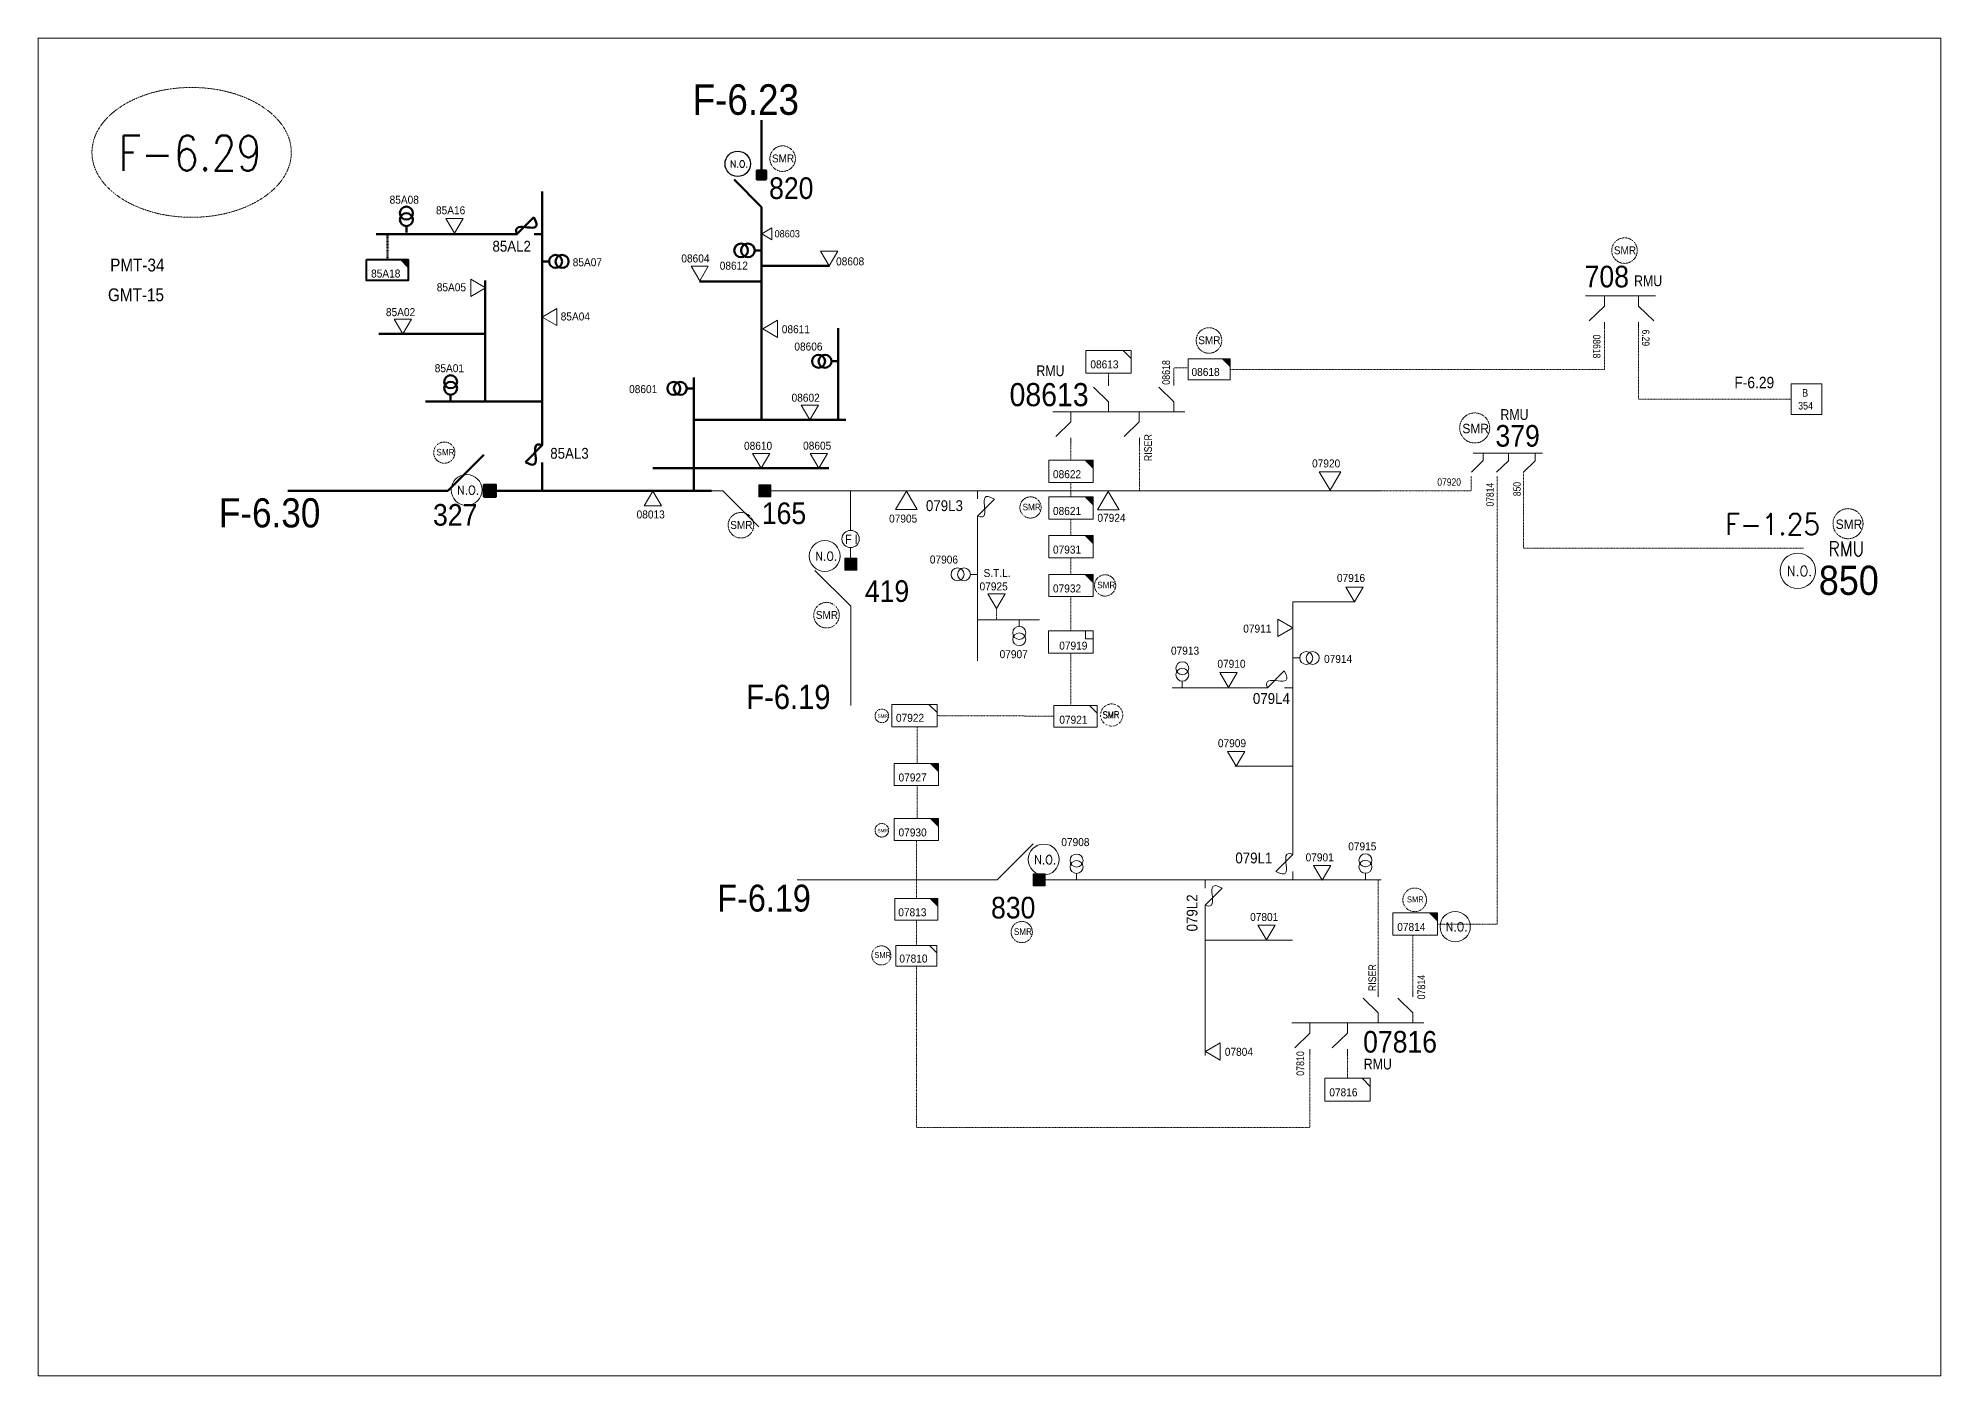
# Model space of a CAD drawing. Header units: metres. Extents: x 65984 to 144644, y -19036 to 23726.
# Drawn here: x 101682 to 102562, y -5768 to -5149 of the extents above; entities that cross this region are included whole.
import ezdxf
from ezdxf.enums import TextEntityAlignment as Align

# ---------------------------------------------------------------- set-up
doc = ezdxf.new("R2010")
doc.units = ezdxf.units.M
doc.header["$MEASUREMENT"] = 0
doc.linetypes.add('DGN Style 3', pattern=[0.013877, 0, -0.013877])
doc.linetypes.add('DGN Style 4', pattern=[1.6, 0.8, -0.4, 0, -0.4])
doc.layers.get('0').update_dxf_attribs({"color": 95, "lineweight": 40})
for name, color, linetype, lineweight in [('ABS', 7, 'Continuous', 40), ('ABS NUMBER', 112, 'Continuous', 30), ('d_eos', 111, 'Continuous', 40), ('d_eos no', 121, 'Continuous', 40), ('d_fco', 5, 'Continuous', 40), ('d_fco text', 95, 'Continuous', 40), ('d_oh branch', 94, 'Continuous', 40), ('d_switch', 95, 'Continuous', 40), ('d_tf', 1, 'Continuous', 40), ('d_tf no', 6, 'Continuous', 40), ('d_tf_200', 1, 'Continuous', 40), ('d_ug cable', 95, 'Continuous', 40), ('d_unit sub', 7, 'Continuous', 40), ('EARTH FAULT INDICATOR', 95, 'Continuous', 40), ('fedr no', 95, 'Continuous', 40), ('GRID STATION  04', 7, 'Continuous', 40), ('GRID STATION 01', 7, 'Continuous', 40), ('Level 37', 7, 'Continuous', 0), ('O H MAIN FEEDER', 4, 'Continuous', 100), ('SW N O', 114, 'Continuous', 30)]:
    doc.layers.add(name, color=color, linetype=linetype, lineweight=lineweight)
doc.styles.add('NASKHF', font='naskhf.shx', dxfattribs={"height": 8})
doc.styles.add('Style-Andalus', font='andlso.ttf')
doc.styles.add('Style-Arial', font='arial.ttf')
doc.styles.add('Style-ENGINEERING', font='ENGINEERING.shx')
doc.styles.add('Style-msdefault', font='msdefault.shx')
doc.styles.add('Style-simplex', font='simplex.shx')
doc.styles.add('Style-STANDARD', font='STANDARD.shx')

# ---------------------------------------------------------------- blocks, each defined once
blk = doc.blocks.new('FUSE01')
at = {"color": 0, "linetype": 'ByBlock', "lineweight": -2}
blk.add_line((0, -17.15), (0, -22.55), dxfattribs=at)
at = {"color": 0, "linetype": 'ByBlock', "lineweight": -2, "flags": 128}
blk.add_lwpolyline([(0, 0.05), (0, -5.75), (-11.2, -16.95)], dxfattribs=at)
at = {"color": 0, "linetype": 'ByBlock', "lineweight": -2}
blk.add_open_spline([(-11.2, -16.95), (3.4, -25.35), (-11.6, -1.35), (0, -5.75)], degree=3, dxfattribs=at)
blk = doc.blocks.new('TFU_117')
at = {"layer": 'd_tf_200', "color": 251, "linetype": 'Continuous', "lineweight": 13}
blk.add_line((0, 10), (0, 0), dxfattribs=at)
for centre in [(0, 30), (0, 20)]:
    blk.add_circle(centre, 10, dxfattribs=at)
blk = doc.blocks.new('ABS2_1_1')
at = {"color": 0, "linetype": 'ByBlock', "lineweight": -2, "ltscale": 500}
for q in [(-29900, 43500), (0, 0)]:
    blk.add_line((0, 13600), q, dxfattribs=at)
at = {"color": 0, "linetype": 'ByBlock', "lineweight": -2, "ltscale": 500, "flags": 128}
for points in [[(5000, 43600), (-5000, 43600), (-5000, 53600), (5000, 53600)], [(3791, 49653), (3791, 49653), (3791, 49653)]]:
    blk.add_lwpolyline(points, close=True, dxfattribs=at)
at = {"color": 0, "linetype": 'ByBlock', "lineweight": -2, "ltscale": 500}
for points in [[(5000, 43600), (-5000, 43600), (5000, 53600), (-5000, 53600)], [(3791, 49653), (3791, 49653), (3791, 49653)]]:
    blk.add_solid(points, dxfattribs=at)
blk = doc.blocks.new('TF_8')
at = {"color": 0, "linetype": 'ByBlock', "lineweight": -2}
blk.add_line((6.3, 4.95), (9.9, 1.35), dxfattribs=at)
blk.add_3dface([(-10.1, 4.95), (9.9, 4.95), (9.9, -5.05), (-10.1, -5.05)], dxfattribs=at)
blk = doc.blocks.new('exist.us-1000kva')
at = {"color": 0, "linetype": 'ByBlock', "lineweight": -2, "flags": 128}
blk.add_lwpolyline([(40, 12.9), (32.8, 20), (40, 20)], close=True, dxfattribs=at)
at = {"color": 0, "linetype": 'ByBlock', "lineweight": -2, "extrusion": (0, 0, -1)}
blk.add_solid([(-40, 12.9), (-32.8, 20), (-40, 20)], dxfattribs=at)
at = {"color": 0, "linetype": 'ByBlock', "lineweight": -2, "xscale": 2, "yscale": 2}
blk.add_blockref('TF_8', (20.2, 10.1), dxfattribs=at)
blk = doc.blocks.new('*U1157')
at = {"layer": 'SW N O', "color": 3, "lineweight": 13, "ltscale": 0.426762}
blk.add_circle((0, 0), 16.8, dxfattribs=at)
at = {"layer": 'SW N O', "color": 3, "lineweight": 13, "style": 'Style-STANDARD'}
blk.add_text('N.O.', height=9.6, dxfattribs=at).set_placement((1.7, -0.2), align=Align.MIDDLE_CENTER)
blk = doc.blocks.new('*U1158')
at = {"layer": 'EARTH FAULT INDICATOR', "color": 251, "linetype": 'Continuous', "lineweight": 13}
blk.add_circle((0.02, 0.13), 4, dxfattribs=at)
at = {"layer": 'EARTH FAULT INDICATOR', "color": 251, "lineweight": 13, "style": 'Style-Andalus', "width": 0.9}
blk.add_text('F I', height=4.234, dxfattribs=at).set_placement((-2.61, 2.11), align=Align.TOP_LEFT)
blk = doc.blocks.new('TF3')
at = {"color": 0, "linetype": 'ByBlock', "lineweight": -2}
for p, q in [((11.3, 9), (18.3, 9)), ((18.3, 9), (18.3, 2))]:
    blk.add_line(p, q, dxfattribs=at)
at = {"color": 0, "linetype": 'ByBlock', "lineweight": -2, "flags": 128}
blk.add_lwpolyline([(18.3, 2), (11.3, 2), (11.3, 9)], dxfattribs=at)
at = {"color": 0, "linetype": 'ByBlock', "lineweight": -2}
blk.add_3dface([(-21.7, 9), (18.3, 9), (18.3, -11), (-21.7, -11)], dxfattribs=at)
blk = doc.blocks.new('TFU_67')
at = {"layer": 'd_tf_200', "color": 251, "linetype": 'Continuous', "lineweight": 53}
blk.add_line((0, 10), (0, 0), dxfattribs=at)
for centre in [(0, 30), (0, 20)]:
    blk.add_circle(centre, 10, dxfattribs=at)
blk = doc.blocks.new('*U1379')
at = {"layer": 'SW N O', "color": 3, "ltscale": 0.498271}
blk.add_circle((0, 0), 16.8, dxfattribs=at)
at = {"layer": 'SW N O', "color": 3, "style": 'Style-STANDARD'}
blk.add_text('N.O.', height=9.6, dxfattribs=at).set_placement((1.7, -0.2), align=Align.MIDDLE_CENTER)
blk = doc.blocks.new('TRA1_995')
at = {"layer": 'd_tf', "color": 251, "linetype": 'Continuous', "lineweight": 13, "ltscale": 0.000351504, "flags": 128}
blk.add_lwpolyline([(10, -17), (0, 0), (-10, -17)], close=True, dxfattribs=at)
blk = doc.blocks.new('TRA1_994')
at = {"layer": 'd_tf', "color": 251, "linetype": 'Continuous', "lineweight": 13, "ltscale": 0.000351504, "xscale": 1.000046564039523, "yscale": 1.000046564039523, "zscale": 1.000046564039523, "rotation": 180}
blk.add_blockref('TRA1_995', (0, 0), dxfattribs=at)
blk = doc.blocks.new('TRA1_997')
at = {"layer": 'd_tf', "color": 251, "linetype": 'Continuous', "lineweight": 13, "ltscale": 0.000355616, "flags": 128}
blk.add_lwpolyline([(10, -17), (0, 0), (-10, -17)], close=True, dxfattribs=at)
blk = doc.blocks.new('TRA1_996')
at = {"layer": 'd_tf', "color": 251, "linetype": 'Continuous', "lineweight": 13, "ltscale": 0.000355616, "xscale": 1.000046564039522, "yscale": 1.000046564039522, "zscale": 1.000046564039522, "rotation": 180}
blk.add_blockref('TRA1_997', (0, 0), dxfattribs=at)
blk = doc.blocks.new('TRA1_503')
at = {"layer": 'd_tf', "color": 251, "linetype": 'Continuous', "lineweight": 0, "ltscale": 0.000355616, "flags": 128}
blk.add_lwpolyline([(10, -17), (0, 0), (-10, -17)], close=True, dxfattribs=at)
blk = doc.blocks.new('TRA1_502')
at = {"layer": 'd_tf', "color": 251, "linetype": 'Continuous', "lineweight": 0, "ltscale": 0.000355616, "xscale": 1.000046564039523, "yscale": 1.000046564039523, "zscale": 1.000046564039523, "rotation": 180}
blk.add_blockref('TRA1_503', (0, 0), dxfattribs=at)
blk = doc.blocks.new('*U893')
at = {"layer": 'SW N O', "color": 3, "lineweight": 13}
blk.add_circle((0, 0), 16.8, dxfattribs=at)
at = {"layer": 'SW N O', "color": 3, "lineweight": 13, "style": 'Style-STANDARD'}
blk.add_text('N.O.', height=9.6, dxfattribs=at).set_placement((1.7, -0.2), align=Align.MIDDLE_CENTER)
blk = doc.blocks.new('TRA1_1628')
at = {"layer": 'd_tf', "color": 251, "linetype": 'Continuous', "lineweight": 13, "ltscale": 0.000270469, "flags": 128}
blk.add_lwpolyline([(10, -17), (0, 0), (-10, -17)], close=True, dxfattribs=at)
blk = doc.blocks.new('TRA1_1627')
at = {"layer": 'd_tf', "color": 251, "linetype": 'Continuous', "lineweight": 13, "ltscale": 0.000270469, "xscale": 1.000046564039522, "yscale": 1.000046564039522, "zscale": 1.000046564039522, "rotation": 180}
blk.add_blockref('TRA1_1628', (0, 0), dxfattribs=at)

msp = doc.modelspace()

# ---------------------------------------------------------------- linework, layer by layer
at = {"layer": 'd_eos', "color": 2, "linetype": 'Continuous', "lineweight": 13, "ltscale": 0.638341}
for p, q in [((102429.98, -5268.63), (102397.65, -5268.63)), ((102406.38, -5268.63), (102406.38, -5273.28)), ((102422.23, -5268.63), (102422.23, -5273.28)), ((102406.38, -5273.28), (102399.37, -5280.07)), ((102422.23, -5273.28), (102429.24, -5280.07))]:
    msp.add_line(p, q, dxfattribs=at)
at = {"layer": 'd_eos', "color": 7, "linetype": 'Continuous', "lineweight": 13, "ltscale": 0.638341}
for p, q in [((102406.38, -5280.72), (102406.38, -5283.54)), ((102422.23, -5280.72), (102422.23, -5283.55)), ((102177.08, -5317.54), (102170.07, -5310.75)), ((102177.08, -5310.1), (102177.08, -5307.28)), ((102207.31, -5317.52), (102200.31, -5310.72)), ((102207.32, -5310.08), (102207.32, -5307.26)), ((102212.43, -5322.18), (102151.33, -5322.18)), ((102159.67, -5322.18), (102159.67, -5326.83)), ((102177.07, -5322.19), (102177.08, -5317.54)), ((102191.33, -5322.19), (102191.33, -5326.84)), ((102207.31, -5322.17), (102207.31, -5317.52)), ((102159.67, -5326.83), (102152.67, -5333.63)), ((102191.33, -5326.84), (102184.33, -5333.64)), ((102159.67, -5334.28), (102159.67, -5337.1)), ((102191.34, -5334.28), (102191.34, -5337.1)), ((102301.84, -5600.07), (102294.83, -5593.27)), ((102301.84, -5592.63), (102301.84, -5589.8)), ((102317.82, -5600.06), (102310.81, -5593.27)), ((102317.82, -5592.62), (102317.82, -5589.79)), ((102322.93, -5604.71), (102261.84, -5604.72)), ((102270.18, -5604.72), (102270.18, -5609.37)), ((102287.58, -5604.71), (102287.58, -5609.36)), ((102301.84, -5604.72), (102301.84, -5600.07)), ((102317.82, -5604.71), (102317.82, -5600.06)), ((102270.18, -5609.37), (102263.18, -5616.16)), ((102287.58, -5609.36), (102280.58, -5616.15)), ((102270.18, -5616.81), (102270.18, -5619.64)), ((102287.59, -5616.8), (102287.59, -5619.62))]:
    msp.add_line(p, q, dxfattribs=at)
at = {"layer": 'd_eos', "color": 2, "linetype": 'Continuous', "lineweight": 13, "ltscale": 0.408271}
for p, q in [((102377.75, -5341.26), (102345.78, -5341.26)), ((102350.33, -5341.26), (102350.33, -5344.73)), ((102362.02, -5341.18), (102362.02, -5344.8)), ((102374.34, -5341.26), (102374.34, -5344.88)), ((102350.33, -5344.73), (102344.87, -5350.03)), ((102362.02, -5344.8), (102356.56, -5350.1)), ((102374.34, -5344.88), (102368.89, -5350.18))]:
    msp.add_line(p, q, dxfattribs=at)
at = {"layer": 'd_oh branch', "color": 251, "linetype": 'Continuous', "lineweight": 100}
for p, q in [((101915.26, -5333.52), (101915.23, -5220.36)), ((101899.41, -5240.07), (101838.37, -5240.07)), ((101888.77, -5317.36), (101888.77, -5261.41)), ((101987.91, -5261.94), (102016.67, -5262)), ((102048.06, -5254.74), (102016.11, -5254.74)), ((101888.75, -5286.15), (101839.67, -5286.15)), ((102052.03, -5325.87), (102052.01, -5283.53)), ((101915.25, -5317.35), (101861.25, -5317.35)), ((101915.26, -5349.34), (101915.26, -5358.67)), ((101966.35, -5348.21), (102047.82, -5348.21))]:
    msp.add_line(p, q, dxfattribs=at)
at = {"layer": 'd_oh branch', "color": 251, "linetype": 'Continuous', "lineweight": 13}
for p, q in [((102057.83, -5358.6), (102057.83, -5376.97)), ((102116.54, -5374.5), (102116.54, -5437.24)), ((102057.83, -5384.97), (102057.83, -5389.85)), ((102262.33, -5410), (102290.87, -5410)), ((102262.36, -5522.73), (102262.36, -5410)), ((102116.61, -5418.37), (102145.12, -5418.37)), ((102246.48, -5449.71), (102206.55, -5449.71)), ((102262.21, -5485.94), (102235.48, -5485.97)), ((102144.83, -5538.55), (102303.11, -5538.55)), ((102221.85, -5554.37), (102221.85, -5619.82)), ((102222.13, -5566.42), (102262.18, -5566.42))]:
    msp.add_line(p, q, dxfattribs=at)
at = {"layer": 'd_oh branch', "color": 94, "linetype": 'Continuous', "lineweight": 13}
for p, q in [((102057.85, -5419.66), (102057.85, -5457.91)), ((102118.05, -5538.55), (102033.04, -5538.55))]:
    msp.add_line(p, q, dxfattribs=at)
at = {"layer": 'd_ug cable', "color": 251, "linetype": 'DGN Style 3', "lineweight": 100}
msp.add_line((101843.59, -5240.07), (101843.59, -5251.82), dxfattribs=at)
at = {"layer": 'd_ug cable', "color": 251, "linetype": 'DGN Style 3', "lineweight": 13}
for p, q in [((102159.67, -5371.82), (102159.67, -5379.41)), ((102159.67, -5397.37), (102159.67, -5389.68)), ((102159.67, -5423.49), (102159.67, -5407.63)), ((102125.25, -5418.28), (102125.25, -5413.12)), ((102159.69, -5433.82), (102159.69, -5457.93)), ((102088.25, -5547.18), (102088.25, -5520.43)), ((102088.25, -5557.13), (102088.25, -5568.89)), ((102317.82, -5589.79), (102317.82, -5564.13))]:
    msp.add_line(p, q, dxfattribs=at)
at = {"layer": 'd_ug cable', "color": 251, "linetype": 'DGN Style 3', "lineweight": 13, "flags": 128}
for points in [[(102233.33, -5302.55), (102406.38, -5302.55), (102406.38, -5283.54)], [(102422.23, -5283.55), (102422.23, -5316.35), (102492.81, -5316.35)], [(102177.08, -5304.28), (102177.08, -5307.28)], [(102207.32, -5307.26), (102207.32, -5301.92), (102213.97, -5301.92)], [(102159.67, -5337.18), (102159.67, -5344.55)], [(102191.34, -5337.1), (102191.34, -5358.68)], [(102159.67, -5354.82), (102159.67, -5361.55)], [(102303.53, -5358.68), (102344.73, -5358.68), (102344.73, -5351.99)], [(102356.87, -5351.99), (102356.87, -5357.06), (102356.87, -5357.06), (102356.87, -5559.11), (102329.14, -5559.11)], [(102151.87, -5462.86), (102097.84, -5462.65)], [(102088.56, -5468.16), (102088.56, -5484.74)], [(102088.56, -5495), (102088.56, -5510.16)], [(102301.84, -5590.22), (102301.84, -5538.55)], [(102088.25, -5578.39), (102088.25, -5653), (102270.18, -5653), (102270.18, -5619.64)], [(102287.59, -5630.3), (102287.59, -5619.62)]]:
    msp.add_lwpolyline(points, dxfattribs=at)
at = {"layer": 'd_ug cable', "color": 3, "linetype": 'DGN Style 3', "lineweight": 13, "flags": 128}
msp.add_lwpolyline([(102369.01, -5350.66), (102369.01, -5385.17), (102498.41, -5385.17)], dxfattribs=at)
at = {"layer": 'd_ug cable', "color": 2, "linetype": 'DGN Style 3', "lineweight": 13}
for centre, radius in [((102026.38, -5205.15), 5.91), ((102415.7, -5247.64), 5.91), ((102223.55, -5289.2), 5.91), ((102007.11, -5374.61), 5.91), ((102046.68, -5416.21), 5.91), ((102072.25, -5462.74), 3.15), ((102072.25, -5515.64), 3.15)]:
    msp.add_circle(centre, radius, dxfattribs=at)
at = {"layer": 'd_ug cable', "color": 2, "linetype": 'DGN Style 3', "lineweight": 0}
for centre in [(102346.41, -5329.65), (102519.05, -5373.9)]:
    msp.add_circle(centre, 6.95, dxfattribs=at)
at = {"layer": 'd_ug cable', "color": 1, "linetype": 'DGN Style 3', "lineweight": 13}
for centre, radius in [((101869.94, -5341.04), 4.91), ((102141.01, -5366.41), 4.91), ((102175.5, -5402.45), 4.91), ((102318.67, -5547.79), 5.46), ((102136.96, -5562.69), 4.91), ((102072.05, -5573.5), 4.42)]:
    msp.add_circle(centre, radius, dxfattribs=at)
at = {"layer": 'd_ug cable', "color": 2, "linetype": 'DGN Style 4', "lineweight": 13}
msp.add_circle((102178.53, -5462.36), 5.15, dxfattribs=at)
at = {"layer": 'fedr no', "color": 82, "linetype": 'DGN Style 3', "lineweight": 13, "true_color": 0x1dc70e}
msp.add_ellipse((101753.09, -5202.25), major_axis=(46.09, 0), ratio=0.651175, dxfattribs=at)
at = {"layer": 'GRID STATION  04', "color": 251, "linetype": 'Continuous', "lineweight": 13, "ltscale": 0.39177, "flags": 128}
msp.add_lwpolyline([(102492.81, -5323.43), (102506.96, -5323.43), (102506.96, -5309.27), (102492.81, -5309.27)], close=True, dxfattribs=at)
at = {"layer": 'O H MAIN FEEDER', "color": 191, "lineweight": 211, "ltscale": 0.426762}
msp.add_line((102016.67, -5210.51), (102016.67, -5187.4), dxfattribs=at)
at = {"layer": 'O H MAIN FEEDER', "color": 251, "lineweight": 211, "ltscale": 0.426762}
for p, q in [((102016.67, -5325.87), (102016.67, -5229.89)), ((101985.35, -5306.35), (101985.35, -5358.62)), ((102055.68, -5325.87), (101985.48, -5325.87)), ((101892.43, -5358.68), (101993.43, -5358.68))]:
    msp.add_line(p, q, dxfattribs=at)
at = {"layer": 'O H MAIN FEEDER', "color": 5, "lineweight": 211, "ltscale": 0.426762}
msp.add_line((101797.58, -5358.68), (101865.84, -5358.68), dxfattribs=at)
at = {"layer": 'O H MAIN FEEDER', "color": 251, "lineweight": 13, "ltscale": 0.426762}
for p, q in [((102020.91, -5358.68), (102232.82, -5358.68)), ((102232.82, -5358.68), (102303.53, -5358.68))]:
    msp.add_line(p, q, dxfattribs=at)
at = {"layer": 'O H MAIN FEEDER', "color": 140, "linetype": 'Continuous', "lineweight": 13, "flags": 128}
msp.add_lwpolyline([(101682.07, -5149.4), (102562.02, -5149.4), (102562.02, -5767.9), (101682.07, -5767.9)], close=True, dxfattribs=at)

# ---------------------------------------------------------------- block references
at = {"layer": 'ABS', "color": 2, "linetype": 'Continuous', "lineweight": 211, "ltscale": 0.697604, "xscale": 0.0004232189167298821, "yscale": 0.0004232189167298821, "zscale": 0.0003680335276451397, "rotation": 359.9999999999998}
msp.add_blockref('ABS2_1_1', (102016.63, -5233.25), dxfattribs=at)
at = {"layer": 'ABS', "color": 2, "linetype": 'Continuous', "lineweight": 211, "ltscale": 0.829472, "xscale": 0.000555747191877611, "yscale": 0.000555747191877611, "zscale": 0.0003680335276451397, "rotation": 269.9999999999997}
msp.add_blockref('ABS2_1_1', (101864.01, -5358.68), dxfattribs=at)
at = {"layer": 'ABS', "color": 2, "linetype": 'Continuous', "lineweight": 13, "ltscale": 0.829472, "xscale": 0.000555747191877611, "zscale": 0.0003680335276451397}
for p, yscale, rotation in [((101991.13, -5358.68), -0.0005557471918776113, 90.00000000000024), ((102057.86, -5419.64), 0.000555747191877611, 359.9999999999998), ((102118.05, -5538.55), 0.000555747191877611, 269.9999999999998)]:
    msp.add_blockref('ABS2_1_1', p, dxfattribs=dict(at, yscale=yscale, rotation=rotation))
at = {"layer": 'd_fco', "color": 251, "linetype": 'Continuous', "lineweight": 100, "xscale": 0.7, "yscale": -0.7, "zscale": 0.2499179648993302, "rotation": 270}
msp.add_blockref('FUSE01', (101899.45, -5240.07), dxfattribs=at)
at = {"layer": 'd_fco', "color": 7, "linetype": 'Continuous', "lineweight": 100, "xscale": 0.7, "yscale": 0.7, "zscale": 0.2499179648993302, "rotation": 359.9999999999999}
msp.add_blockref('FUSE01', (101915.26, -5333.55), dxfattribs=at)
at = {"layer": 'd_fco', "color": 251, "linetype": 'Continuous', "lineweight": 13, "xscale": 0.7}
for p, yscale, zscale, rotation in [((102116.54, -5374.46), 0.7, 0.1195349878656586, 180), ((102246.51, -5449.71), -0.7, 0.2499179648993302, 270), ((102221.85, -5554.33), 0.7, 0.2499179648993302, 180)]:
    msp.add_blockref('FUSE01', p, dxfattribs=dict(at, yscale=yscale, zscale=zscale, rotation=rotation))
at = {"layer": 'd_fco', "color": 7, "linetype": 'Continuous', "lineweight": 13, "xscale": 0.7, "yscale": 0.7, "zscale": 0.2499179648993302}
msp.add_blockref('FUSE01', (102262.36, -5522.76), dxfattribs=at)
at = {"layer": 'd_tf', "color": 251, "linetype": 'Continuous', "lineweight": 0, "ltscale": 0.000355616, "xscale": 0.4, "yscale": 0.4, "zscale": 0.4}
for p, rotation in [((101874.58, -5239.57), 359.9999999999999), ((101988.02, -5261.67), 359.9999999999999), ((101850.73, -5286.1), 359.9999999999999), ((101915.19, -5278.35), 270), ((102038.98, -5325.87), 359.9999999999999), ((102016.46, -5348.19), 359.9999999999999), ((102043.17, -5348.19), 359.9999999999999), ((101966.38, -5358.81), 180)]:
    msp.add_blockref('TRA1_502', p, dxfattribs=dict(at, rotation=rotation))
at = {"layer": 'd_tf', "color": 251, "linetype": 'Continuous', "lineweight": 13, "ltscale": 0.000270469, "xscale": 0.2763387610694616, "yscale": 0.2763387610694616, "zscale": 0.2763387610694616, "rotation": 269.9999999999999}
msp.add_blockref('TRA1_1627', (102016.73, -5239.84), dxfattribs=at)
at = {"layer": 'd_tf', "color": 251, "linetype": 'Continuous', "lineweight": 0, "ltscale": 0.000355616, "extrusion": (0, 0, -1), "xscale": 0.4, "yscale": 0.4, "zscale": 0.4}
for p, rotation in [((-102047.97, -5254.77), 359.9999999999999), ((-101888.96, -5264.85), 270), ((-102017.27, -5283.78), 89.99999999999999)]:
    msp.add_blockref('TRA1_502', p, dxfattribs=dict(at, rotation=rotation))
at = {"layer": 'd_tf', "color": 251, "linetype": 'Continuous', "lineweight": 13, "ltscale": 0.000355616, "xscale": 0.4998592052624514, "yscale": 0.4998592052624514, "zscale": 0.4998592052624514}
for p, rotation in [((102279.53, -5358.4), 359.9999999999999), ((102083.61, -5358.92), 180)]:
    msp.add_blockref('TRA1_996', p, dxfattribs=dict(at, rotation=rotation))
at = {"layer": 'd_tf', "color": 251, "linetype": 'Continuous', "lineweight": 13, "ltscale": 0.000355616, "extrusion": (0, 0, -1), "xscale": 0.4998592052624514, "yscale": 0.4998592052624514, "zscale": 0.4998592052624514, "rotation": 180}
msp.add_blockref('TRA1_996', (-102176.97, -5358.97), dxfattribs=at)
at = {"layer": 'd_tf', "color": 251, "linetype": 'Continuous', "lineweight": 13, "ltscale": 0.000351504, "xscale": 0.4, "yscale": 0.4, "zscale": 0.4}
for p, rotation in [((102125.24, -5413.13), 359.9999999999999), ((102262.25, -5422.06), 89.99999999999997), ((102236.1, -5485.98), 359.9999999999999), ((102275.87, -5538.67), 359.9999999999999), ((102250.19, -5566.34), 359.9999999999999)]:
    msp.add_blockref('TRA1_994', p, dxfattribs=dict(at, rotation=rotation))
at = {"layer": 'd_tf', "color": 251, "linetype": 'Continuous', "lineweight": 13, "ltscale": 0.000351504, "extrusion": (0, 0, -1), "xscale": 0.4, "yscale": 0.4, "zscale": 0.4}
for p, rotation in [((-102290.85, -5410), 359.9999999999999), ((-102221.88, -5617.95), 89.99999999999997)]:
    msp.add_blockref('TRA1_994', p, dxfattribs=dict(at, rotation=rotation))
at = {"layer": 'd_tf', "color": 251, "linetype": 'Continuous', "lineweight": 13, "ltscale": 0.000351504, "xscale": 0.4, "yscale": 0.4, "zscale": 0.4}
msp.add_blockref('TRA1_994', (102232.6, -5449.56), dxfattribs=at)
at = {"layer": 'd_tf_200', "color": 251, "linetype": 'Continuous', "lineweight": 53}
for p, xscale, yscale, zscale, rotation in [((101852.4, -5239.34), 0.3, 0.3, 0.3, 359.9999999999999), ((102016.67, -5247.57), 0.3177100548322091, 0.3177100548322091, 0.3177100548322091, 89.9999999999999), ((101915.4, -5252.68), 0.2999999999999999, 0.2999999999999999, 0.2999999999999999, 269.9999999999999), ((102052, -5298.83), 0.3, 0.3, 0.3, 89.9999999999999), ((101872.87, -5317.31), 0.3, 0.3, 0.3, 359.9999999999999), ((101985.07, -5311.39), 0.3, 0.3, 0.3, 89.9999999999999)]:
    msp.add_blockref('TFU_67', p, dxfattribs=dict(at, xscale=xscale, yscale=yscale, zscale=zscale, rotation=rotation))
at = {"layer": 'd_tf_200', "color": 251, "linetype": 'Continuous', "lineweight": 13}
for p, xscale, yscale, zscale, rotation in [((102116.26, -5397.32), 0.3, 0.3, 0.3, 89.9999999999999), ((102211.21, -5449.71), 0.2999999999999999, 0.2999999999999999, 0.2999999999999999, 359.9219999999999), ((102262.51, -5435.99), 0.2999999999999999, 0.2999999999999999, 0.2999999999999999, 269.9999999999999), ((102162.29, -5538.62), 0.3, 0.3, 0.3, 359.9999999999999), ((102295.9, -5538.51), 0.3, 0.3, 0.3, 359.9999999999999)]:
    msp.add_blockref('TFU_117', p, dxfattribs=dict(at, xscale=xscale, yscale=yscale, zscale=zscale, rotation=rotation))
at = {"layer": 'd_tf_200', "color": 251, "linetype": 'Continuous', "lineweight": 13, "extrusion": (0, 0, -1), "xscale": 0.3, "yscale": 0.3, "zscale": 0.3, "rotation": 179.9999999999999}
msp.add_blockref('TFU_117', (-102135.78, -5418.37), dxfattribs=at)
at = {"layer": 'd_unit sub', "color": 251, "linetype": 'Continuous', "lineweight": 40, "xscale": 0.4841668605426701, "yscale": 0.4841668605426701, "zscale": 0.4841668605426701}
msp.add_blockref('exist.us-1000kva', (101833.91, -5261.51), dxfattribs=at)
at = {"layer": 'd_unit sub', "color": 251, "linetype": 'Continuous', "lineweight": 13}
for name, p, xscale, yscale, zscale in [('TF_8', (102177.18, -5298.98), 1.050783347005979, 1.050783347005979, 0.2499179648993302), ('exist.us-1000kva', (102149.41, -5354.82), 0.513187992560043, 0.513187992560043, 0.4841668605426693), ('exist.us-1000kva', (102149.41, -5389.68), 0.513187992560043, 0.513187992560043, 0.4841668605426693), ('TF3', (102160.56, -5428.14), 0.5164304826679771, 0.5164304826679771, 0.1574483178865783), ('exist.us-1000kva', (102077.99, -5495), 0.513187992560043, 0.513187992560043, 0.4841668605426693), ('exist.us-1000kva', (102078.31, -5557.13), 0.4972370366288623, 0.4972370366288623, 0.4841668605426693), ('TF_8', (102287.69, -5635.5), 1.050783347005979, 1.050783347005979, 0.2499179648993302)]:
    msp.add_blockref(name, p, dxfattribs=dict(at, xscale=xscale, yscale=yscale, zscale=zscale))
at = {"layer": 'd_unit sub', "color": 2, "linetype": 'Continuous', "lineweight": 13}
for name, p, xscale, yscale, zscale in [('exist.us-1000kva', (102213.97, -5307.39), 0.4841668605426701, 0.4841668605426701, 0.4841668605426701), ('exist.us-1000kva', (102149.41, -5371.82), 0.513187992560043, 0.513187992560043, 0.4841668605426693), ('exist.us-1000kva', (102149.41, -5407.63), 0.513187992560043, 0.513187992560043, 0.4841668605426693), ('TF_8', (102087.48, -5462.6), 1.045733608089408, 1.045733608089408, 0.2499179648993302), ('TF_8', (102161.96, -5462.88), 0.999671859597321, 0.999671859597321, 0.2499179648993302), ('exist.us-1000kva', (102077.99, -5520.43), 0.513187992560043, 0.513187992560043, 0.4841668605426693), ('exist.us-1000kva', (102308.61, -5564.13), 0.513187992560043, 0.513187992560043, 0.4841668605426693), ('TF_8', (102088.35, -5573.59), 0.9499999999999998, 0.9499999999999998, 0.4267622666565712)]:
    msp.add_blockref(name, p, dxfattribs=dict(at, xscale=xscale, yscale=yscale, zscale=zscale))
at = {"layer": 'EARTH FAULT INDICATOR', "color": 251, "linetype": 'Continuous', "lineweight": 13}
msp.add_blockref('*U1158', (102057.81, -5381.11), dxfattribs=at)
at = {"layer": 'SW N O', "color": 3, "xscale": 0.349233861197616, "yscale": 0.349233861197616, "zscale": 0.349233861197616}
msp.add_blockref('*U1379', (102005.63, -5207.54), dxfattribs=at)
at = {"layer": 'SW N O', "color": 3, "lineweight": 13}
for name, p, xscale, yscale, zscale in [('*U1157', (101880.23, -5358.3), 0.4250747383864191, 0.4250747383864191, 0.4250747383864191), ('*U1157', (102045.87, -5388.85), 0.4250747383864191, 0.4250747383864191, 0.4250747383864191), ('*U893', (102495.8, -5395.7), 0.4879859484471428, 0.4879859484471428, 0.4879859484471428), ('*U1157', (102147.12, -5529.16), 0.4250747383864191, 0.4250747383864191, 0.4250747383864191), ('*U893', (102337.39, -5560.21), 0.4165220608589379, 0.4165220608589379, 0.4165220608589379)]:
    msp.add_blockref(name, p, dxfattribs=dict(at, xscale=xscale, yscale=yscale, zscale=zscale))

# ---------------------------------------------------------------- texts
at = {"layer": 'ABS NUMBER', "color": 2, "lineweight": 140, "style": 'Style-Arial', "width": 0.88}
for s, p in [('820', (102020.12, -5213.78)), ('327', (101864.71, -5364.82))]:
    msp.add_text(s, height=10, dxfattribs=at).set_placement(p, align=Align.TOP_LEFT)
at = {"layer": 'ABS NUMBER', "color": 2, "lineweight": 13, "style": 'Style-Arial', "width": 0.88}
for s, p in [('165', (102016.76, -5364.09)), ('419', (102064.4, -5400.06)), ('830', (102122.75, -5546.41))]:
    msp.add_text(s, height=10, dxfattribs=at).set_placement(p, align=Align.TOP_LEFT)
at = {"layer": 'd_eos no', "color": 7, "linetype": 'Continuous', "lineweight": 13, "style": 'Style-Arial', "width": 0.88}
for s, height, p in [('08613', 10.695, (102131.33, -5308.89)), ('07816', 10, (102294.82, -5608.42))]:
    msp.add_text(s, height=height, dxfattribs=at).set_placement(p, align=Align.TOP_LEFT)
at = {"layer": 'd_eos no', "color": 2, "linetype": 'Continuous', "lineweight": 13, "ltscale": 0.5, "style": 'Style-Arial', "width": 0.88}
msp.add_text('850', height=13.518, dxfattribs=at).set_placement((102505.55, -5393.31), align=Align.TOP_LEFT)
at = {"layer": 'd_fco text', "color": 251, "linetype": 'Continuous', "lineweight": 70, "style": 'Style-msdefault', "width": 0.92}
msp.add_text('85AL2', height=5, rotation=0.039, dxfattribs=at).set_placement((101892.2, -5243.13), align=Align.TOP_LEFT)
at = {"layer": 'd_fco text', "color": 7, "linetype": 'Continuous', "lineweight": 70, "style": 'Style-msdefault', "width": 0.92}
msp.add_text('85AL3', height=5, dxfattribs=at).set_placement((101927.82, -5341.37), align=Align.MIDDLE_CENTER)
at = {"layer": 'd_fco text', "color": 251, "linetype": 'Continuous', "lineweight": 13, "style": 'Style-msdefault', "width": 0.92}
for s, rotation, p in [('079L3', 0.039, (102092.65, -5363.07)), ('079L2', 90.039, (102213.22, -5562.39))]:
    msp.add_text(s, height=5, rotation=rotation, dxfattribs=at).set_placement(p, align=Align.TOP_LEFT)
msp.add_text('079L4', height=5, rotation=0.039, dxfattribs=at).set_placement((102260.96, -5452.21), align=Align.TOP_RIGHT)
at = {"layer": 'd_fco text', "color": 7, "linetype": 'Continuous', "lineweight": 13, "style": 'Style-msdefault', "width": 0.92}
msp.add_text('079L1', height=5, rotation=0.039, dxfattribs=at).set_placement((102235.73, -5525.95), align=Align.TOP_LEFT)
at = {"layer": 'd_switch', "color": 7, "linetype": 'Continuous', "lineweight": 13, "width": 0.857143}
for s, height, rotation, style, p in [('08618', 3.576, 89.96071, 'Style-msdefault', (102201.91, -5309.68)), ('850', 3.43, 90, 'Style-ENGINEERING', (102364.27, -5361.18)), ('RISER', 3.576, 90, 'Style-msdefault', (102297.26, -5590.04)), ('07814', 3.576, 90, 'Style-msdefault', (102319.93, -5593.84))]:
    msp.add_text(s, height=height, rotation=rotation, dxfattribs=dict(at, style=style)).set_placement(p, align=Align.TOP_LEFT)
at = {"layer": 'd_switch', "color": 7, "linetype": 'Continuous', "lineweight": 13, "style": 'Style-msdefault', "width": 0.857143}
for s, rotation, p in [('RISER', 90.03929, (102193.58, -5332.48)), ('07810', 90.00827, (102263.98, -5617.76))]:
    msp.add_text(s, height=3.576, rotation=rotation, dxfattribs=at).set_placement(p, align=Align.TOP_RIGHT)
at = {"layer": 'd_switch', "color": 251, "linetype": 'Continuous', "lineweight": 13, "style": 'Style-ENGINEERING', "width": 0.857143}
msp.add_text('07920', height=3.43, dxfattribs=at).set_placement((102329.13, -5352.93), align=Align.TOP_LEFT)
msp.add_text('07814', height=3.43, rotation=90, dxfattribs=at).set_placement((102351.8, -5365.96), align=Align.TOP_LEFT)
at = {"layer": 'd_switch', "color": 55, "linetype": 'Continuous', "lineweight": 13, "attachment_point": 1, "style": 'NASKHF'}
for s, insert, char_height in [('\\Fmsdefault;\\H1x;\\W0.9;F-6.23\\P', (101984.77, -5170.75), 14.136), ('\\Fmsdefault;\\H1x;\\W0.9;F-6.30\\P', (101765.69, -5362.14), 13.4912)]:
    msp.add_mtext(s, dxfattribs=dict(at, insert=insert, char_height=char_height))
at = {"layer": 'd_switch', "color": 251, "linetype": 'Continuous', "lineweight": 13, "insert": (102404.56, -5297.42), "char_height": 3.43, "attachment_point": 3, "rotation": 270, "style": 'NASKHF'}
msp.add_mtext('\\FENGINEERING;\\H1x;\\W0.857143;08618', dxfattribs=at)
at = {"layer": 'd_switch', "color": 251, "linetype": 'Continuous', "lineweight": 13, "insert": (102466.51, -5306), "char_height": 5.2887, "attachment_point": 1, "style": 'NASKHF'}
msp.add_mtext('\\Fmsdefault;\\H1x;\\W0.9;F-6.29\\P', dxfattribs=at)
at = {"layer": 'd_switch', "color": 55, "linetype": 'Continuous', "lineweight": 30, "attachment_point": 1, "style": 'NASKHF'}
for insert, char_height in [((102009.62, -5448.37), 11.1902), ((101996.2, -5540.79), 12.4249)]:
    msp.add_mtext('\\Fmsdefault;\\H1x;\\W0.9;F-6.19\\P', dxfattribs=dict(at, insert=insert, char_height=char_height))
at = {"layer": 'd_tf no', "color": 1, "linetype": 'Continuous', "lineweight": 40, "style": 'Style-msdefault', "width": 0.945946}
for height, p in [(3.655, (102021.44, -5203.22)), (3.655, (102410.76, -5245.7)), (3.655, (102218.6, -5287.26)), (3.655, (102002.16, -5372.67)), (3.655, (102041.73, -5414.27)), (1.593, (102070.24, -5462.09)), (1.593, (102070.24, -5514.99))]:
    msp.add_text('SMR', height=height, dxfattribs=at).set_placement(p, align=Align.TOP_LEFT)
at = {"layer": 'd_tf no', "color": 251, "linetype": 'Continuous', "lineweight": 40, "style": 'Style-msdefault', "width": 0.945946}
for s, p in [('85A08', (101844.64, -5222.27)), ('85A16', (101866.09, -5227.17)), ('85A07', (101929.31, -5251.2)), ('08604', (101979.54, -5249.42)), ('08612', (101997.3, -5252.78)), ('08608', (102051.09, -5250.79)), ('85A18', (101836.07, -5256.4)), ('85A02', (101842.94, -5274.24)), ('85A04', (101923.76, -5276.25)), ('08606', (102031.81, -5290.16)), ('85A01', (101865.51, -5300.17)), ('08601', (101955.39, -5309.85)), ('08602', (102030.52, -5313.81)), ('08610', (102008.53, -5336.04)), ('08605', (102035.85, -5336)), ('08013', (101958.86, -5367.77))]:
    msp.add_text(s, height=3.7, dxfattribs=at).set_placement(p, align=Align.TOP_LEFT)
at = {"layer": 'd_tf no', "color": 251, "linetype": 'Continuous', "lineweight": 13, "style": 'Style-msdefault', "width": 0.945946}
for s, height, p in [('08603', 3.33, (102022.67, -5238.2)), ('08613', 3.7, (102168.69, -5298.4)), ('08622', 3.7, (102151.4, -5349.17)), ('07920', 3.7, (102271.21, -5344.19)), ('07905', 3.7, (102075.61, -5369.7)), ('07924', 3.7, (102171.96, -5369.34)), ('07931', 3.7, (102151.4, -5384.03)), ('07906', 3.7, (102094.46, -5388.64)), ('07925', 3.7, (102117.46, -5401.04)), ('S.T.L.', 3.7, (102119.32, -5394.86)), ('07916', 3.7, (102282.71, -5397.14)), ('07911', 3.7, (102239.37, -5420.55)), ('07914', 3.7, (102276.75, -5434.57)), ('07909', 3.7, (102227.66, -5473.53)), ('07927', 3.7, (102079.98, -5489.36)), ('07908', 3.7, (102155.26, -5519.26)), ('07901', 3.7, (102268.22, -5526.31)), ('07813', 3.7, (102079.87, -5551.69)), ('07801', 3.7, (102242.57, -5553.88)), ('07804', 3.7, (102230.86, -5616.2)), ('07816', 3.7, (102279.2, -5634.93))]:
    msp.add_text(s, height=height, dxfattribs=at).set_placement(p, align=Align.TOP_LEFT)
at = {"layer": 'd_tf no', "color": 251, "linetype": 'Continuous', "lineweight": 40, "style": 'Style-msdefault', "width": 0.945946}
for s, p in [('85A05', (101879.98, -5262.75)), ('08611', (102039.01, -5282.16))]:
    msp.add_text(s, height=3.7, dxfattribs=at).set_placement(p, align=Align.TOP_RIGHT)
at = {"layer": 'd_tf no', "color": 2, "linetype": 'Continuous', "lineweight": 13, "style": 'Style-msdefault', "width": 0.945946}
for s, p in [('08618', (102215.46, -5301.91)), ('08621', (102151.4, -5366.17)), ('07932', (102151.4, -5401.99)), ('07922', (102078.79, -5461.8)), ('07921', (102154.34, -5462.67)), ('07930', (102079.98, -5514.78)), ('07814', (102310.61, -5558.48)), ('07810', (102080.36, -5573.09))]:
    msp.add_text(s, height=3.7, dxfattribs=at).set_placement(p, align=Align.TOP_LEFT)
at = {"layer": 'd_tf no', "color": 1, "linetype": 'Continuous', "lineweight": 13, "style": 'Style-msdefault', "width": 0.945946}
for p in [(102340.69, -5327.72), (102513.33, -5371.97)]:
    msp.add_text('SMR', height=4.376, dxfattribs=at).set_placement(p, align=Align.TOP_LEFT)
at = {"layer": 'd_tf no', "color": 251, "linetype": 'Continuous', "lineweight": 13, "style": 'Style-msdefault', "width": 0.945946}
msp.add_text('07919', height=3.7, rotation=359.93325, dxfattribs=at).set_placement((102167.31, -5428.43), align=Align.TOP_RIGHT)
for s, p in [('07907', (102126.73, -5436.08)), ('07915', (102287.94, -5524.92))]:
    msp.add_text(s, height=3.7, dxfattribs=at).set_placement(p)
msp.add_text('07913', height=3.7, dxfattribs=at).set_placement((102218.99, -5434.45), align=Align.RIGHT)
msp.add_text('07910', height=3.7, dxfattribs=at).set_placement((102240.45, -5436.83), align=Align.TOP_RIGHT)
at = {"layer": 'd_tf no', "color": 1, "linetype": 'Continuous', "lineweight": 13, "ltscale": 0.9, "style": 'Style-simplex', "width": 0.909091}
msp.add_text('SMR', height=3.004, dxfattribs=at).set_placement((102178.25, -5462.26), align=Align.MIDDLE_CENTER)
at = {"layer": 'd_tf no', "color": 2, "lineweight": 13, "attachment_point": 1, "style": 'NASKHF'}
for insert, char_height in [((101866.31, -5339.32), 3.0358), ((102137.38, -5364.69), 3.0358), ((102171.87, -5400.73), 3.0358), ((102315.09, -5546.17), 2.8143), ((102133.33, -5560.96), 3.0358), ((102068.78, -5571.94), 2.7322)]:
    msp.add_mtext('\\Fmsdefault;\\H1x;\\W0.925;SMR\\P', dxfattribs=dict(at, insert=insert, char_height=char_height))
at = {"layer": 'fedr no', "color": 6, "linetype": 'Continuous', "lineweight": 13, "style": 'Style-STANDARD', "width": 0.909091}
msp.add_text('F-6.29', height=16.381, dxfattribs=at).set_placement((101752.35, -5202.62), align=Align.MIDDLE_CENTER)
at = {"layer": 'fedr no', "color": 2, "linetype": 'Continuous', "lineweight": 13, "insert": (102484.17, -5374.18), "char_height": 9.856, "attachment_point": 5, "style": 'Style-STANDARD'}
msp.add_mtext('F-1.25', dxfattribs=at)
at = {"layer": 'GRID STATION  04', "color": 251, "linetype": 'Continuous', "lineweight": 13, "style": 'Style-msdefault', "width": 0.888889}
for s, height, p in [('B', 3.47, (102497.85, -5311.7)), ('354', 3.468, (102495.98, -5317.64))]:
    msp.add_text(s, height=height, rotation=360, dxfattribs=at).set_placement(p, align=Align.TOP_LEFT)
at = {"layer": 'GRID STATION 01', "linetype": 'Continuous', "lineweight": 13, "style": 'Style-msdefault', "width": 0.888889}
for s, p in [('PMT-34', (101715.42, -5251.36)), ('GMT-15', (101714.41, -5265.13))]:
    msp.add_text(s, height=5.94, dxfattribs=at).set_placement(p, align=Align.TOP_LEFT)
at = {"layer": 'Level 37', "color": 2, "linetype": 'Continuous', "lineweight": 13, "style": 'Style-Arial', "width": 0.88}
for s, p in [('708', (102397.25, -5254.66)), ('379', (102356.02, -5328.28))]:
    msp.add_text(s, height=10, dxfattribs=at).set_placement(p, align=Align.TOP_LEFT)
at = {"layer": 'Level 37', "color": 2, "linetype": 'Continuous', "lineweight": 13, "style": 'Style-msdefault', "width": 0.854701}
for p in [(102426.62, -5261.61), (102364.81, -5323.44)]:
    msp.add_text('RMU', height=4.993, dxfattribs=at).set_placement(p, align=Align.MIDDLE_CENTER)
at = {"layer": 'Level 37', "color": 7, "linetype": 'Continuous', "lineweight": 13, "style": 'Style-ENGINEERING', "width": 0.857143}
msp.add_text('6.29', height=3.43, rotation=270, dxfattribs=at).set_placement((102427.25, -5284.15), align=Align.TOP_LEFT)
at = {"layer": 'Level 37', "color": 7, "linetype": 'Continuous', "lineweight": 13, "style": 'Style-msdefault', "width": 0.854701}
for p in [(102150.22, -5303.19), (102301.62, -5623.72)]:
    msp.add_text('RMU', height=4.993, dxfattribs=at).set_placement(p, align=Align.MIDDLE_CENTER)
at = {"layer": 'Level 37', "color": 2, "linetype": 'Continuous', "lineweight": 13, "ltscale": 0.5, "style": 'Style-simplex', "width": 0.854701}
msp.add_text('RMU', height=6.75, dxfattribs=at).set_placement((102518.27, -5385.47), align=Align.MIDDLE_CENTER)

doc.saveas('drawing.dxf')
